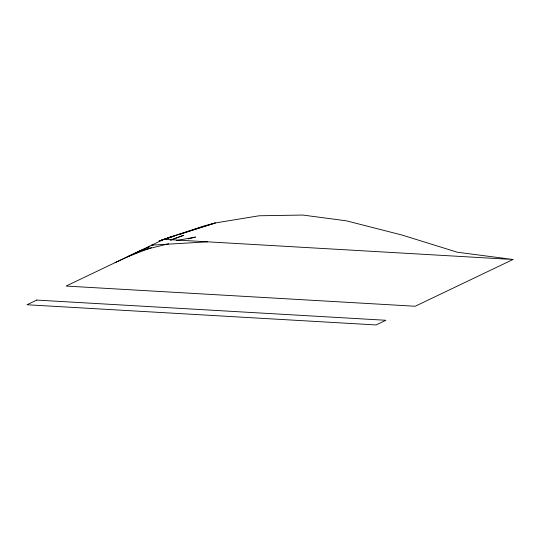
<?xml version="1.0" encoding="UTF-8"?>
<svg xmlns="http://www.w3.org/2000/svg" width="540" height="540" viewBox="0 0 540 540"><rect width="100%" height="100%" fill="white"/><g stroke="black" fill="none" stroke-linecap="round" stroke-linejoin="round"><path stroke-width="0.81" d="M513 259.49L415.193 306.248L66.123 286.058L163.931 239.301L513 259.49L457.346 252.221L401.882 235.008L346.356 220.82L302.785 215.055L259.092 215.771L215.271 222.973L203.094 226.226L159.125 240.995L171.322 236.662L215.271 222.973L179.179 234.556M115.027 262.676L140.137 251.073M146.219 248.265L149.263 246.854M145.489 248.488L127.258 256.831L151.457 247.583M147.771 247.442L149.29 246.746M170.971 240.131L183.465 235.352L170.114 240.104M143.411 249.595L139.482 250.985L168.73 243.729M159.125 240.995L174.366 236.101M188.231 238.889L195.548 237.074L176.519 240.577M153.36 244.836L151.706 245.147L207.569 241.826M36.781 300.085L27 304.756L376.07 324.945L385.85 320.274L36.781 300.085M171.322 236.662L165.24 239.476L171.322 236.662"/></g></svg>
